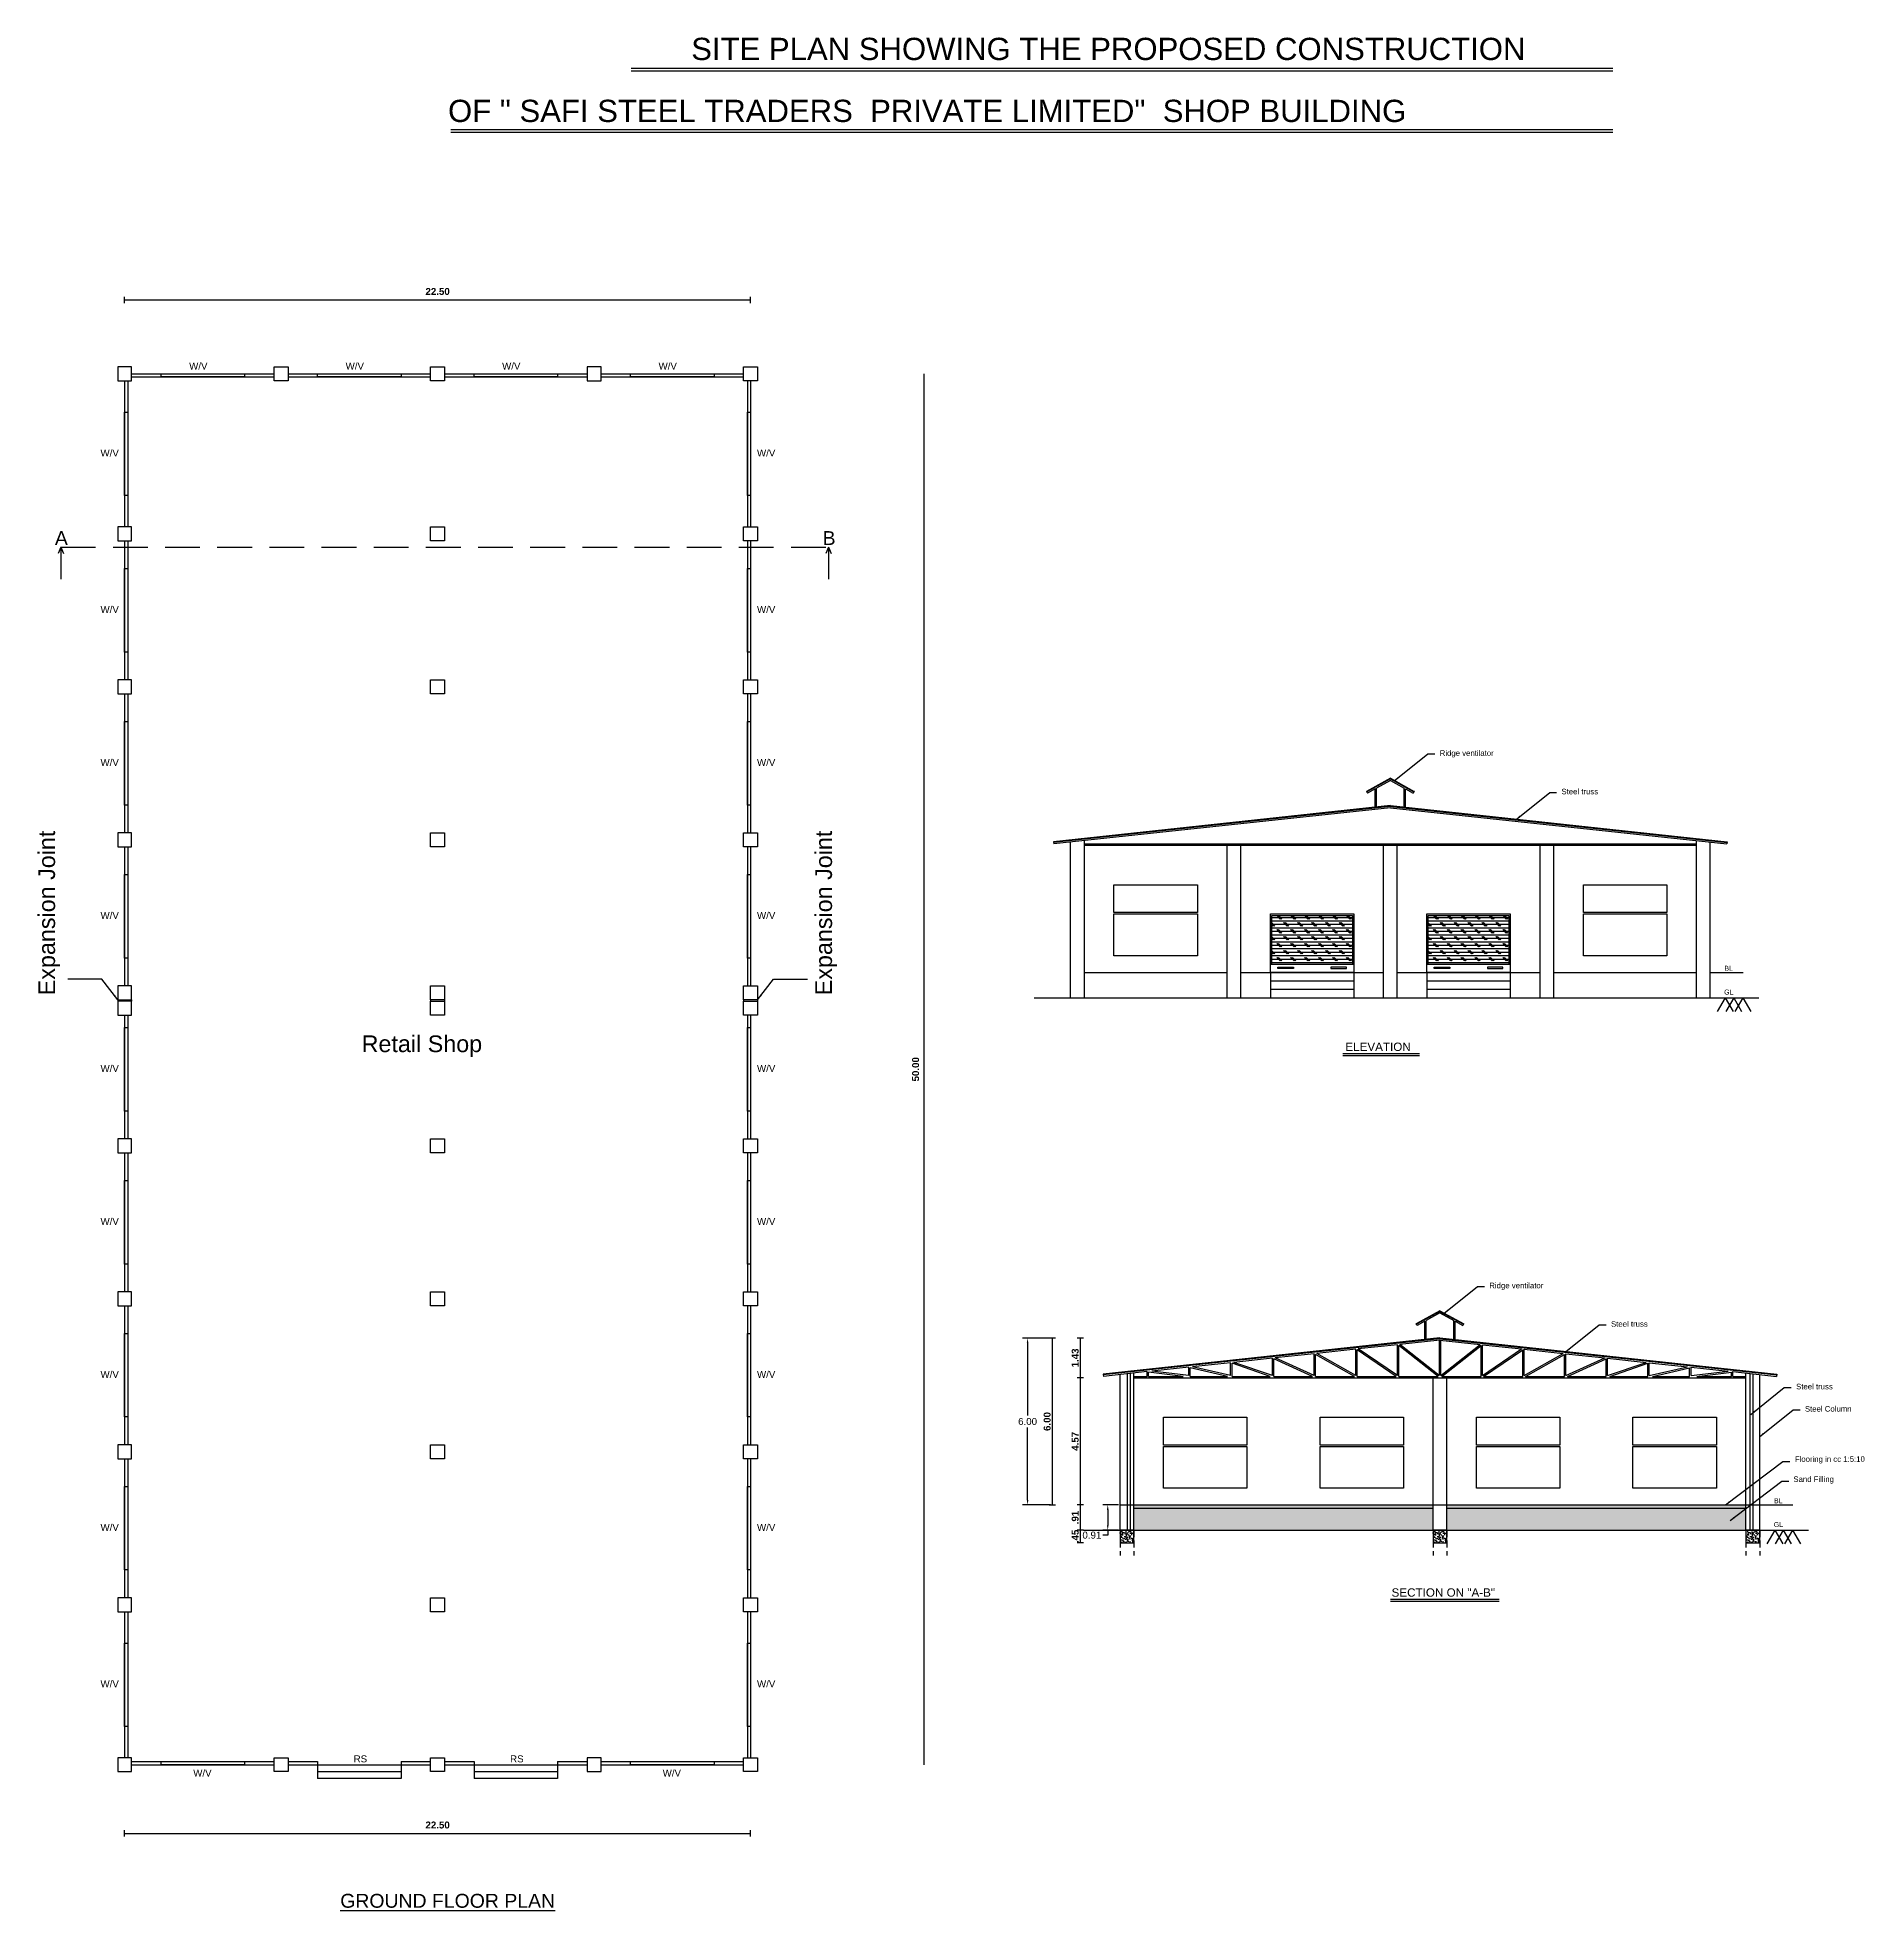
# Model space of a CAD drawing. Header units: metres. Extents: x 108 to 552, y -62 to 254.
# Drawn here: x 148.8 to 214.5, y 17.1 to 84.5 of the extents above; entities that cross this region are included whole.
import ezdxf

# ---------------------------------------------------------------- set-up
doc = ezdxf.new("R2010")
doc.units = ezdxf.units.M
doc.linetypes.add('DASHED2', pattern=[0.375, 0.25, -0.125])
doc.linetypes.add('HIDDEN', pattern=[0.375, 0.25, -0.125])
doc.layers.add('BLK_1_HT_OF_BLDG', color=5, linetype='Continuous')
doc.layers.add('BLK_1_PLINTH_HEIGHT', color=7, linetype='Continuous')
doc.styles.add('Ar Bold', font='arialbd.ttf', dxfattribs={"height": 0.25})
doc.styles.get("Standard").update_dxf_attribs({"font": 'arial.ttf', "height": 0.25})
doc.dimstyles.get("Standard").update_dxf_attribs({"dimtxt": 0.18, "dimasz": 0.18, "dimexe": 0.18, "dimexo": 0.0625, "dimgap": 0.09, "dimtad": 0, "dimtih": 1, "dimtoh": 1, "dimdec": 4, "dimzin": 0, "dimdsep": 46, "dimtxsty": 'Standard', "dimcen": 0.09, "dimadec": 0, "dimazin": 0, "dimtfac": 1, "dimtdec": 4, "dimtofl": 0, "dimtmove": 0, "dimatfit": 3, "dimfxl": 0, "dimtolj": 1, "dimtzin": 0, "dimarcsym": 0})
doc.dimstyles.new('STANDARD$0', dxfattribs={"dimtxt": 7, "dimasz": 3, "dimexe": 3, "dimexo": 1, "dimgap": 1.5, "dimtad": 1, "dimdec": 1, "dimzin": 1, "dimdsep": 46, "dimlunit": 4, "dimtxsty": 'Standard', "dimblk": 'OBLIQUE', "dimcen": 0.09375, "dimdle": 1, "dimclrd": 8, "dimclre": 8, "dimclrt": 7, "dimadec": 1, "dimazin": 0, "dimtfac": 1, "dimtdec": 1, "dimtix": 1, "dimtmove": 2, "dimatfit": 3, "dimldrblk": 'ARCHTICK', "dimfxl": 0, "dimfrac": 2, "dimtolj": 1, "dimtzin": 0, "dimarcsym": 0})
doc.dimstyles.new('~dimensions', dxfattribs={"dimtxt": 0.25, "dimasz": 0.17, "dimexe": 0.05, "dimexo": 0.0625, "dimgap": 0.06, "dimtad": 1, "dimzin": 4, "dimdsep": 46, "dimtxsty": 'Ar Bold', "dimcen": 0.09, "dimse1": 1, "dimse2": 1, "dimsd1": 1, "dimsd2": 1, "dimclrt": 60, "dimadec": 0, "dimazin": 0, "dimtfac": 1, "dimtix": 1, "dimtofl": 0, "dimtmove": 2, "dimatfit": 3, "dimfxl": 0, "dimtolj": 1, "dimtzin": 0, "dimarcsym": 0})

# ---------------------------------------------------------------- blocks, each defined once
blk = doc.blocks.new('*D66')
at = {"layer": 'Defpoints', "color": 0}
for p in [(151.925, 19.887), (174.425, 20.002), (174.425, 19.887)]:
    blk.add_point(p, dxfattribs=at)
at = {"color": 60, "insert": (163.175, 20.189), "char_height": 0.25, "attachment_point": 5, "style": 'Ar Bold'}
blk.add_mtext('\\A1;22.50', dxfattribs=at)
blk = doc.blocks.new('_ArchTick')
at = {"color": 0, "const_width": 0.15}
blk.add_lwpolyline([(-0.5, -0.5), (0.5, 0.5)], dxfattribs=at)
blk = doc.blocks.new('*D67')
at = {"layer": 'Defpoints', "color": 0}
for p in [(151.925, 75.018), (174.425, 75.133), (174.425, 75.018)]:
    blk.add_point(p, dxfattribs=at)
at = {"color": 60, "insert": (163.175, 75.321), "char_height": 0.25, "attachment_point": 5, "style": 'Ar Bold'}
blk.add_mtext('\\A1;22.50', dxfattribs=at)
blk = doc.blocks.new('*D69')
at = {"layer": 'Defpoints', "color": 0}
for p in [(180.548, 72.359), (180.663, 72.359), (180.663, 22.359)]:
    blk.add_point(p, dxfattribs=at)
at = {"color": 60, "insert": (180.36, 47.359), "char_height": 0.25, "attachment_point": 5, "rotation": 90, "style": 'Ar Bold'}
blk.add_mtext('\\A1;50.00', dxfattribs=at)
blk = doc.blocks.new('*D70')
at = {"layer": 'Defpoints', "color": 0}
for p in [(186.284, 30.79), (186.284, 30.79), (186.284, 30.34)]:
    blk.add_point(p, dxfattribs=at)
at = {"color": 60, "insert": (186.096, 30.565), "char_height": 0.25, "attachment_point": 5, "rotation": 90, "style": 'Ar Bold'}
blk.add_mtext('\\A1;.45', dxfattribs=at)
blk = doc.blocks.new('*D71')
at = {"layer": 'Defpoints', "color": 0}
for p in [(186.284, 31.7), (186.284, 31.7), (186.284, 30.79)]:
    blk.add_point(p, dxfattribs=at)
at = {"color": 60, "insert": (186.096, 31.245), "char_height": 0.25, "attachment_point": 5, "rotation": 89.9937, "style": 'Ar Bold'}
blk.add_mtext('\\A1;.91', dxfattribs=at)
blk = doc.blocks.new('*D72')
at = {"layer": 'Defpoints', "color": 0}
for p in [(186.284, 36.27), (186.284, 36.27), (186.284, 31.7)]:
    blk.add_point(p, dxfattribs=at)
at = {"color": 60, "insert": (186.096, 33.985), "char_height": 0.25, "attachment_point": 5, "rotation": 90, "style": 'Ar Bold'}
blk.add_mtext('\\A1;4.57', dxfattribs=at)
blk = doc.blocks.new('*D73')
at = {"layer": 'Defpoints', "color": 0}
for p in [(186.284, 37.695), (186.284, 37.695), (186.284, 36.27)]:
    blk.add_point(p, dxfattribs=at)
at = {"color": 60, "insert": (186.096, 36.982), "char_height": 0.25, "attachment_point": 5, "rotation": 90, "style": 'Ar Bold'}
blk.add_mtext('\\A1;1.43', dxfattribs=at)
blk = doc.blocks.new('*D74')
at = {"layer": 'Defpoints', "color": 0}
for p in [(185.274, 37.695), (185.274, 37.695), (185.274, 31.7)]:
    blk.add_point(p, dxfattribs=at)
at = {"color": 60, "insert": (185.087, 34.697), "char_height": 0.25, "attachment_point": 5, "rotation": 90, "style": 'Ar Bold'}
blk.add_mtext('\\A1;6.00', dxfattribs=at)
blk = doc.blocks.new('*D59')
at = {"layer": 'BLK_1_HT_OF_BLDG', "color": 0, "lineweight": -2}
for p, q in [((185.212, 37.695), (184.204, 37.695)), ((184.384, 37.515), (184.384, 34.915)), ((184.384, 31.88), (184.384, 34.48)), ((185.212, 31.7), (184.204, 31.7))]:
    blk.add_line(p, q, dxfattribs=at)
at = {"layer": 'BLK_1_HT_OF_BLDG', "color": 0}
for points in [[(184.354, 37.515), (184.414, 37.515), (184.384, 37.695)], [(184.354, 31.88), (184.414, 31.88), (184.384, 31.7)]]:
    blk.add_solid(points, dxfattribs=at)
at = {"layer": 'Defpoints', "color": 0}
for p in [(185.274, 37.695), (184.384, 31.7), (185.274, 31.7)]:
    blk.add_point(p, dxfattribs=at)
at = {"layer": 'BLK_1_HT_OF_BLDG', "color": 0, "insert": (184.384, 34.697), "char_height": 0.25, "attachment_point": 5}
blk.add_mtext('\\A1;6.00', dxfattribs=at)
blk = doc.blocks.new('*D98')
at = {"layer": 'BLK_1_PLINTH_HEIGHT', "color": 0, "lineweight": -2}
for p, q in [((187.647, 31.7), (187.086, 31.7)), ((187.266, 31.52), (187.266, 30.97)), ((187.647, 30.79), (187.086, 30.79)), ((187.266, 30.61), (187.086, 30.61)), ((187.266, 30.79), (187.266, 30.61))]:
    blk.add_line(p, q, dxfattribs=at)
at = {"layer": 'BLK_1_PLINTH_HEIGHT', "color": 0}
for points in [[(187.236, 31.52), (187.296, 31.52), (187.266, 31.7)], [(187.236, 30.97), (187.296, 30.97), (187.266, 30.79)]]:
    blk.add_solid(points, dxfattribs=at)
at = {"layer": 'Defpoints', "color": 0}
for p in [(187.709, 31.7), (187.266, 30.79), (187.709, 30.79)]:
    blk.add_point(p, dxfattribs=at)
at = {"layer": 'BLK_1_PLINTH_HEIGHT', "color": 0, "insert": (186.695, 30.61), "char_height": 0.25, "attachment_point": 5}
blk.add_mtext('\\A1;0.91', dxfattribs=at)

msp = doc.modelspace()

# ---------------------------------------------------------------- hatches: boundary and pattern name
h = msp.add_hatch()
h.set_pattern_fill('CORK', color=115)
h.set_pattern_definition([(0, (-39412.34806, 13424.57097), (0, 0.125), []), (135, (-39412.28556, 13424.50847), (-0.2499999996, -0.2499999996), [0.176776696, -0.176776696]), (135, (-39412.2543, 13424.50847), (-0.2499999996, -0.2499999996), [0.176776696, -0.176776696]), (135, (-39412.22306, 13424.50847), (-0.2499999996, -0.2499999996), [0.176776696, -0.176776696])])
h.paths.add_polyline_path([(196.06322, 52.89199), (193.16322, 52.89199), (193.16322, 51.14199), (196.06322, 51.14199)])
h = msp.add_hatch()
h.set_pattern_fill('CORK', color=115)
h.set_pattern_definition([(0, (-39406.72306, 13424.57097), (0, 0.125), []), (135, (-39406.66056, 13424.50847), (-0.2499999996, -0.2499999996), [0.176776696, -0.176776696]), (135, (-39406.6293, 13424.50847), (-0.2499999996, -0.2499999996), [0.176776696, -0.176776696]), (135, (-39406.59806, 13424.50847), (-0.2499999996, -0.2499999996), [0.176776696, -0.176776696])])
h.paths.add_polyline_path([(201.68822, 52.89199), (198.78822, 52.89199), (198.78822, 51.14199), (201.68822, 51.14199)])
at = {"ltscale": 1.5}
h = msp.add_hatch(dxfattribs=at)
h.set_pattern_fill('AR-CONC', color=256, scale=0.03)
h.set_pattern_definition([(50, (8722.16085, 16197.44342), (0.2151780548, -0.0188256405), [0.0225, -0.2475]), (355, (8722.16085, 16197.44342), (-0.0416254, 0.22565764), [0.018, -0.198]), (100.4514445, (8722.17878, 16197.44185), (0.173552654, 0.2068319973), [0.0191220576, -0.2103426336]), (46.1842, (8722.16085, 16197.50342), (0.3201723992, -0.0496557842), [0.03375, -0.37125]), (96.6356355, (8722.18753, 16197.49928), (0.2803985837, 0.29223558), [0.0286831026, -0.315514128]), (351.184164, (8722.16085, 16197.50342), (0.2803985835, 0.29223558), [0.027, -0.2970000003]), (21, (8722.19085, 16197.48842), (0.1790721156, -0.1207856672), [0.0225, -0.2475]), (326, (8722.19085, 16197.48842), (0.0729945996, 0.2175450135), [0.018, -0.198]), (71.4514447, (8722.20578, 16197.47836), (0.252066713, 0.0967593458), [0.019122057, -0.2103426336]), (37.5, (8722.16085, 16197.44342), (0.0036479566, 0.09986815615), [0, -0.1956, 0, -0.201, 0, -0.19875]), (7.5, (8722.16085, 16197.44342), (0.07892086123, 0.11832351356), [0, -0.1146, 0, -0.1911, 0, -0.07575]), (327.5, (8722.09395, 16197.44342), (0.16014673085, -0.00676646152), [0, -0.075, 0, -0.234, 0, -0.3105]), (317.5, (8722.06395, 16197.44342), (0.1749558508, 0.0300314947), [0, -0.0975, 0, -0.1554, 0, -0.2205])])
h.paths.add_polyline_path([(210.2094, 31.6997), (199.4594, 31.6997), (199.4594, 31.5797), (210.2094, 31.5797)])
h.paths.add_polyline_path([(198.9594, 31.6997), (188.2094, 31.6997), (188.2094, 31.5797), (198.9594, 31.5797)])
h = msp.add_hatch(dxfattribs=at)
h.set_pattern_fill('AR-SAND', color=256, scale=0.1)
h.set_pattern_definition([(37.5, (8722.16085, 16197.44342), (-0.0062993358, 0.1926823769), [0, -0.152, 0, -0.17, 0, -0.1625]), (7.5, (8722.16085, 16197.44342), (0.1769776705, 0.2822146065), [0, -0.082, 0, -0.137, 0, -0.0525]), (327.5, (8722.03785, 16197.44342), (0.3114141862, 0.0005659054), [0, -0.05, 0, -0.18, 0, -0.235]), (317.5, (8722.03785, 16197.44342), (0.3006126605, 0.0877675565), [0, -0.025, 0, -0.118, 0, -0.135])])
h.paths.add_polyline_path([(198.9594, 31.5797), (188.2094, 31.5797), (188.2094, 30.7897), (198.9594, 30.7897)])
h.paths.add_polyline_path([(210.2094, 31.5797), (199.4594, 31.5797), (199.4594, 30.7897), (210.2094, 30.7897)])
h = msp.add_hatch(dxfattribs=at)
h.set_pattern_fill('AR-CONC', color=256, scale=0.03)
h.set_pattern_definition([(50, (-39413.20084, 13879.24735), (0.2151780548, -0.0188256405), [0.0225, -0.2475]), (355, (-39413.20084, 13879.24735), (-0.0416254001, 0.2256576401), [0.018, -0.198]), (100.45144446, (-39413.1829, 13879.24578), (0.173552654, 0.2068319973), [0.0191220576, -0.2103426336]), (46.1842, (-39413.20084, 13879.30735), (0.3201723992, -0.0496557842), [0.03375, -0.37125]), (96.6356355, (-39413.17415, 13879.3032), (0.2803985837, 0.2922355802), [0.0286831026, -0.315514128]), (351.184164, (-39413.20084, 13879.30735), (0.2803985835, 0.29223558), [0.027, -0.2970000003]), (21, (-39413.17084, 13879.29235), (0.1790721156, -0.1207856672), [0.0225, -0.2475]), (326, (-39413.17084, 13879.29235), (0.0729945996, 0.2175450135), [0.018, -0.198]), (71.45144474, (-39413.15591, 13879.28229), (0.252066713, 0.0967593458), [0.019122057, -0.2103426336]), (37.5, (-39413.200835, 13879.24735), (0.0036479566, 0.09986815615), [0, -0.1956, 0, -0.201, 0, -0.19875]), (7.5, (-39413.20084, 13879.24735), (0.07892086123, 0.11832351356), [0, -0.1146, 0, -0.1911, 0, -0.07575]), (327.5, (-39413.267735, 13879.24735), (0.16014673085, -0.00676646152), [0, -0.075, 0, -0.234, 0, -0.3105]), (317.5, (-39413.29774, 13879.24735), (0.1749558508, 0.0300314947), [0, -0.0975, 0, -0.1554, 0, -0.2205])])
h.paths.add_polyline_path([(188.2094, 30.7897), (187.7094, 30.7897), (187.7094, 30.3397), (188.2094, 30.3397)])
h = msp.add_hatch(dxfattribs=at)
h.set_pattern_fill('AR-CONC', color=256, scale=0.03)
h.set_pattern_definition([(50, (-39401.95084, 13879.24735), (0.2151780548, -0.0188256405), [0.0225, -0.2475]), (355, (-39401.95084, 13879.24735), (-0.0416254001, 0.2256576401), [0.018, -0.198]), (100.45144446, (-39401.9329, 13879.24578), (0.173552654, 0.2068319973), [0.0191220576, -0.2103426336]), (46.1842, (-39401.95084, 13879.30735), (0.3201723992, -0.0496557842), [0.03375, -0.37125]), (96.6356355, (-39401.92415, 13879.3032), (0.2803985837, 0.2922355802), [0.0286831026, -0.315514128]), (351.184164, (-39401.95084, 13879.30735), (0.2803985835, 0.29223558), [0.027, -0.2970000003]), (21, (-39401.92084, 13879.29235), (0.1790721156, -0.1207856672), [0.0225, -0.2475]), (326, (-39401.92084, 13879.29235), (0.0729945996, 0.2175450135), [0.018, -0.198]), (71.45144474, (-39401.90591, 13879.28229), (0.252066713, 0.0967593458), [0.019122057, -0.2103426336]), (37.5, (-39401.950835, 13879.24735), (0.0036479566, 0.09986815615), [0, -0.1956, 0, -0.201, 0, -0.19875]), (7.5, (-39401.95084, 13879.24735), (0.07892086123, 0.11832351356), [0, -0.1146, 0, -0.1911, 0, -0.07575]), (327.5, (-39402.017735, 13879.24735), (0.16014673085, -0.00676646152), [0, -0.075, 0, -0.234, 0, -0.3105]), (317.5, (-39402.04774, 13879.24735), (0.1749558508, 0.0300314947), [0, -0.0975, 0, -0.1554, 0, -0.2205])])
h.paths.add_polyline_path([(199.4594, 30.7897), (198.9594, 30.7897), (198.9594, 30.3397), (199.4594, 30.3397)])
h = msp.add_hatch(dxfattribs=at)
h.set_pattern_fill('AR-CONC', color=256, scale=0.03)
h.set_pattern_definition([(50, (-39390.70084, 13879.24735), (0.2151780548, -0.0188256405), [0.0225, -0.2475]), (355, (-39390.70084, 13879.24735), (-0.0416254001, 0.2256576401), [0.018, -0.198]), (100.45144446, (-39390.6829, 13879.24578), (0.173552654, 0.2068319973), [0.0191220576, -0.2103426336]), (46.1842, (-39390.70084, 13879.30735), (0.3201723992, -0.0496557842), [0.03375, -0.37125]), (96.6356355, (-39390.67415, 13879.3032), (0.2803985837, 0.2922355802), [0.0286831026, -0.315514128]), (351.184164, (-39390.70084, 13879.30735), (0.2803985835, 0.29223558), [0.027, -0.2970000003]), (21, (-39390.67084, 13879.29235), (0.1790721156, -0.1207856672), [0.0225, -0.2475]), (326, (-39390.67084, 13879.29235), (0.0729945996, 0.2175450135), [0.018, -0.198]), (71.45144474, (-39390.65591, 13879.28229), (0.252066713, 0.0967593458), [0.019122057, -0.2103426336]), (37.5, (-39390.700835, 13879.24735), (0.0036479566, 0.09986815615), [0, -0.1956, 0, -0.201, 0, -0.19875]), (7.5, (-39390.70084, 13879.24735), (0.07892086123, 0.11832351356), [0, -0.1146, 0, -0.1911, 0, -0.07575]), (327.5, (-39390.767735, 13879.24735), (0.16014673085, -0.00676646152), [0, -0.075, 0, -0.234, 0, -0.3105]), (317.5, (-39390.79774, 13879.24735), (0.1749558508, 0.0300314947), [0, -0.0975, 0, -0.1554, 0, -0.2205])])
h.paths.add_polyline_path([(210.7094, 30.7897), (210.2094, 30.7897), (210.2094, 30.3397), (210.7094, 30.3397)])

# ---------------------------------------------------------------- linework, layer by layer
at = {"color": 6}
for p, q in [((170.13787, 83.35302), (205.42415, 83.35302)), ((170.13787, 83.25302), (205.42415, 83.25302)), ((163.6467, 81.14354), (205.42415, 81.14354)), ((163.6467, 81.04354), (205.42415, 81.04354))]:
    msp.add_line(p, q, dxfattribs=at)
for p, q in [((151.92484, 74.9029), (151.92484, 75.1329)), ((151.92484, 75.0179), (174.42484, 75.0179)), ((174.42484, 74.9029), (174.42484, 75.1329)), ((151.92484, 72.10871), (151.92484, 66.85871)), ((152.03484, 72.10871), (152.03484, 66.85871)), ((152.17484, 72.35871), (157.29984, 72.35871)), ((152.17484, 72.24871), (157.29984, 72.24871)), ((157.79984, 72.35871), (162.92484, 72.35871)), ((157.79984, 72.24871), (162.92484, 72.24871)), ((163.42484, 72.35871), (168.54984, 72.35871)), ((163.42484, 72.24871), (168.54984, 72.24871)), ((169.04984, 72.35871), (174.17484, 72.35871)), ((169.04984, 72.24871), (174.17484, 72.24871)), ((174.31484, 72.10871), (174.31484, 66.85871)), ((174.42484, 72.10871), (174.42484, 66.85871)), ((180.66274, 22.35871), (180.66274, 72.35871)), ((151.92484, 66.35871), (151.92484, 61.35871)), ((152.03484, 66.35871), (152.03484, 61.35871)), ((174.31484, 66.35871), (174.31484, 61.35871)), ((174.42484, 66.35871), (174.42484, 61.35871)), ((151.92484, 60.85871), (151.92484, 55.85871)), ((152.03484, 60.85871), (152.03484, 55.85871)), ((174.31484, 60.85871), (174.31484, 55.85871)), ((174.42484, 60.85871), (174.42484, 55.85871)), ((197.42572, 57.79825), (196.57797, 57.33394)), ((196.57797, 57.33394), (196.60199, 57.29009)), ((196.87797, 57.44124), (196.60199, 57.29009)), ((196.87797, 56.78821), (196.87797, 57.44124)), ((197.42572, 57.74124), (196.92797, 57.46862)), ((196.92797, 56.79312), (196.92797, 57.46862)), ((197.42572, 57.79825), (198.27347, 57.33394)), ((197.42572, 57.74124), (197.92347, 57.46862)), ((197.92347, 56.79312), (197.92347, 57.46862)), ((197.97347, 56.78821), (197.97347, 57.44124)), ((197.97347, 57.44124), (198.24945, 57.29009)), ((198.27347, 57.33394), (198.24945, 57.29009)), ((197.42572, 56.84206), (185.31718, 55.54153)), ((197.42572, 56.81189), (185.32038, 55.5117)), ((197.42572, 56.7616), (185.32572, 55.46199)), ((197.42572, 56.84206), (209.53426, 55.54153)), ((197.42572, 56.81189), (209.53106, 55.5117)), ((197.42572, 56.7616), (209.52572, 55.46199)), ((151.92484, 55.35871), (151.92484, 50.35871)), ((152.03484, 55.35871), (152.03484, 50.35871)), ((174.31484, 55.35871), (174.31484, 50.35871)), ((174.42484, 55.35871), (174.42484, 50.35871)), ((185.31718, 55.54153), (185.32572, 55.46199)), ((186.42572, 55.46199), (208.42572, 55.46199)), ((186.42572, 55.41199), (208.42572, 55.41199)), ((209.53426, 55.54153), (209.52572, 55.46199)), ((186.42572, 50.84199), (191.55072, 50.84199)), ((192.05072, 50.84199), (197.17572, 50.84199)), ((193.11322, 50.84199), (193.11322, 49.93199)), ((193.11322, 50.54199), (196.11322, 50.54199)), ((196.11322, 50.84199), (196.11322, 49.93199)), ((197.67572, 50.84199), (202.80072, 50.84199)), ((198.73822, 50.84199), (198.73822, 49.93199)), ((198.73822, 50.54199), (201.73822, 50.54199)), ((201.73822, 50.84199), (201.73822, 49.93199)), ((203.30072, 50.84199), (208.42572, 50.84199)), ((208.92572, 50.84199), (210.11262, 50.84199)), ((151.67484, 49.85871), (151.67484, 49.80871)), ((152.17484, 49.85871), (152.17484, 49.80871)), ((162.92484, 49.85871), (162.92484, 49.80871)), ((163.42484, 49.85871), (163.42484, 49.80871)), ((174.17484, 49.85871), (174.17484, 49.80871)), ((174.67484, 49.85871), (174.67484, 49.80871)), ((193.11322, 50.24199), (196.11322, 50.24199)), ((198.73822, 50.24199), (201.73822, 50.24199)), ((151.92484, 49.30871), (151.92484, 44.85871)), ((152.03484, 49.30871), (152.03484, 44.85871)), ((174.31484, 49.30871), (174.31484, 44.85871)), ((174.42484, 49.30871), (174.42484, 44.85871)), ((195.72254, 47.92434), (198.46874, 47.92434)), ((151.92484, 44.35871), (151.92484, 39.35871)), ((152.03484, 44.35871), (152.03484, 39.35871)), ((174.31484, 44.35871), (174.31484, 39.35871)), ((174.42484, 44.35871), (174.42484, 39.35871)), ((151.92484, 38.85871), (151.92484, 33.85871)), ((152.03484, 38.85871), (152.03484, 33.85871)), ((174.31484, 38.85871), (174.31484, 33.85871)), ((174.42484, 38.85871), (174.42484, 33.85871)), ((199.2094, 38.65597), (198.36165, 38.19166)), ((199.2094, 38.59896), (198.71165, 38.32634)), ((199.2094, 38.65597), (200.05715, 38.19166)), ((199.2094, 38.59896), (199.70715, 38.32634)), ((198.36165, 38.19166), (198.38567, 38.1478)), ((198.66165, 38.29896), (198.38567, 38.1478)), ((198.66165, 37.64593), (198.66165, 38.29896)), ((198.71165, 37.65084), (198.71165, 38.32634)), ((199.70715, 37.65084), (199.70715, 38.32634)), ((199.75715, 37.64593), (199.75715, 38.29896)), ((199.75715, 38.29896), (200.03313, 38.1478)), ((200.05715, 38.19166), (200.03313, 38.1478)), ((199.2094, 37.69978), (187.10086, 36.39925)), ((199.2094, 37.66961), (187.10406, 36.36942)), ((194.6844, 37.13331), (193.28333, 36.98282)), ((194.6844, 36.34716), (194.6844, 37.13331)), ((194.7344, 36.3197), (194.7344, 37.10996)), ((196.13357, 36.3197), (194.7344, 37.10996)), ((196.1844, 37.29442), (194.77711, 37.14326)), ((196.1844, 36.34842), (194.77711, 37.14326)), ((196.1844, 36.34842), (196.1844, 37.29442)), ((196.2344, 36.3197), (196.2344, 37.26961)), ((197.63976, 36.3197), (196.2344, 37.26961)), ((197.6844, 37.45552), (196.27292, 37.30392)), ((197.6844, 36.34988), (196.27292, 37.30392)), ((197.6844, 36.34988), (197.6844, 37.45552)), ((197.7344, 36.3197), (197.7344, 37.42908)), ((199.14398, 36.3197), (197.7344, 37.42908)), ((199.2094, 37.61932), (197.76997, 37.46472)), ((199.1844, 36.35152), (197.76997, 37.46472)), ((199.1844, 37.61663), (199.1844, 36.35152)), ((199.2094, 37.69978), (211.31794, 36.39925)), ((199.2094, 37.66961), (211.31474, 36.36942)), ((199.2094, 37.61932), (200.64883, 37.46472)), ((199.2344, 36.35152), (199.2344, 37.61663)), ((199.2344, 36.35152), (200.64883, 37.46472)), ((199.27482, 36.3197), (200.6844, 37.42908)), ((200.6844, 36.3197), (200.6844, 37.42908)), ((200.7344, 37.45552), (202.14588, 37.30392)), ((200.7344, 36.34988), (200.7344, 37.45552)), ((200.7344, 36.34988), (202.14588, 37.30392)), ((200.77904, 36.3197), (202.1844, 37.26961)), ((202.1844, 36.3197), (202.1844, 37.26961)), ((202.2344, 37.29442), (203.64169, 37.14326)), ((202.2344, 36.34842), (202.2344, 37.29442)), ((202.2344, 36.34842), (203.64169, 37.14326)), ((202.28524, 36.3197), (203.6844, 37.10996)), ((203.6844, 36.3197), (203.6844, 37.10996)), ((203.7344, 37.13331), (205.13547, 36.98282)), ((203.7344, 36.34716), (203.7344, 37.13331)), ((187.10086, 36.39925), (187.1094, 36.3197)), ((188.6844, 36.48887), (187.1094, 36.3197)), ((187.9594, 36.411), (187.9594, 30.7897)), ((188.0694, 36.42281), (188.0694, 30.7897)), ((188.6844, 36.3197), (188.6844, 36.48887)), ((188.7344, 36.3197), (188.7344, 36.46906)), ((189.97521, 36.3197), (188.7344, 36.46906)), ((190.1844, 36.64998), (188.84495, 36.50611)), ((190.1844, 36.34489), (188.84495, 36.50611)), ((190.1844, 36.34489), (190.1844, 36.64998)), ((190.2344, 36.3197), (190.2344, 36.62969)), ((191.57354, 36.3197), (190.2344, 36.62969)), ((191.6844, 36.81109), (190.31012, 36.66348)), ((191.6844, 36.34537), (190.31012, 36.66348)), ((191.6844, 36.34537), (191.6844, 36.81109)), ((191.7344, 36.3197), (191.7344, 36.79003)), ((193.10726, 36.3197), (191.7344, 36.79003)), ((193.1844, 36.9722), (191.79313, 36.82277)), ((193.1844, 36.34613), (191.79313, 36.82277)), ((193.1844, 36.34613), (193.1844, 36.9722)), ((193.2344, 36.3197), (193.2344, 36.95011)), ((194.62389, 36.3197), (193.2344, 36.95011)), ((194.6844, 36.34716), (193.28333, 36.98282)), ((203.7344, 36.34716), (205.13547, 36.98282)), ((203.79491, 36.3197), (205.1844, 36.95011)), ((205.1844, 36.3197), (205.1844, 36.95011)), ((205.2344, 36.9722), (206.62567, 36.82277)), ((205.2344, 36.34613), (205.2344, 36.9722)), ((205.2344, 36.34613), (206.62567, 36.82277)), ((205.31154, 36.3197), (206.6844, 36.79003)), ((206.6844, 36.3197), (206.6844, 36.79003)), ((206.7344, 36.81109), (208.10868, 36.66348)), ((206.7344, 36.34537), (206.7344, 36.81109)), ((206.7344, 36.34537), (208.10868, 36.66348)), ((206.84526, 36.3197), (208.1844, 36.62969)), ((208.1844, 36.3197), (208.1844, 36.62969)), ((208.2344, 36.64998), (209.57385, 36.50611)), ((208.2344, 36.34489), (208.2344, 36.64998)), ((208.2344, 36.34489), (209.57385, 36.50611)), ((208.44359, 36.3197), (209.6844, 36.46906)), ((209.6844, 36.3197), (209.6844, 36.46906)), ((209.7344, 36.48887), (211.3094, 36.3197)), ((209.7344, 36.3197), (209.7344, 36.48887)), ((210.3494, 36.42281), (210.3494, 30.7897)), ((210.4594, 36.411), (210.4594, 30.7897)), ((211.31794, 36.39925), (211.3094, 36.3197)), ((188.2094, 36.3197), (188.6844, 36.3197)), ((188.2094, 36.2697), (210.2094, 36.2697)), ((188.7344, 36.3197), (189.97521, 36.3197)), ((190.2344, 36.3197), (191.57354, 36.3197)), ((191.7344, 36.3197), (193.10726, 36.3197)), ((193.2344, 36.3197), (194.62389, 36.3197)), ((194.7344, 36.3197), (196.13357, 36.3197)), ((196.2344, 36.3197), (197.63976, 36.3197)), ((197.7344, 36.3197), (199.14398, 36.3197)), ((199.27482, 36.3197), (200.6844, 36.3197)), ((200.77904, 36.3197), (202.1844, 36.3197)), ((202.28524, 36.3197), (203.6844, 36.3197)), ((203.79491, 36.3197), (205.1844, 36.3197)), ((205.31154, 36.3197), (206.6844, 36.3197)), ((206.84526, 36.3197), (208.1844, 36.3197)), ((208.44359, 36.3197), (209.6844, 36.3197)), ((209.7344, 36.3197), (210.2094, 36.3197)), ((151.92484, 33.35871), (151.92484, 28.35871)), ((152.03484, 33.35871), (152.03484, 28.35871)), ((174.31484, 33.35871), (174.31484, 28.35871)), ((174.42484, 33.35871), (174.42484, 28.35871)), ((187.7094, 31.6997), (210.7094, 31.6997)), ((210.7094, 31.6997), (211.89631, 31.6997)), ((188.2094, 31.5797), (198.9594, 31.5797)), ((199.4594, 31.5797), (210.2094, 31.5797)), ((197.43054, 28.30476), (201.33304, 28.30476)), ((151.92484, 27.85871), (151.92484, 22.60871)), ((152.03484, 27.85871), (152.03484, 22.60871)), ((174.31484, 27.85871), (174.31484, 22.60871)), ((174.42484, 27.85871), (174.42484, 22.60871)), ((152.17484, 22.46871), (157.29984, 22.46871)), ((152.17484, 22.35871), (157.29984, 22.35871)), ((157.79984, 22.46871), (158.86234, 22.46871)), ((157.79984, 22.35871), (162.92484, 22.35871)), ((158.86234, 22.46871), (158.86234, 22.35871)), ((158.86234, 22.35871), (158.86234, 21.85871)), ((161.86234, 22.46871), (162.92484, 22.46871)), ((161.86234, 22.46871), (161.86234, 22.35871)), ((161.86234, 22.35871), (161.86234, 21.85871)), ((163.42484, 22.46871), (164.48734, 22.46871)), ((163.42484, 22.35871), (168.54984, 22.35871)), ((164.48734, 22.46871), (164.48734, 22.35871)), ((164.48734, 22.35871), (164.48734, 21.85871)), ((167.48734, 22.46871), (168.54984, 22.46871)), ((167.48734, 22.46871), (167.48734, 22.35871)), ((167.48734, 22.35871), (167.48734, 21.85871)), ((169.04984, 22.46871), (174.17484, 22.46871)), ((169.04984, 22.35871), (174.17484, 22.35871)), ((158.86234, 22.10871), (161.86234, 22.10871)), ((161.86234, 21.85871), (158.86234, 21.85871)), ((164.48734, 22.10871), (167.48734, 22.10871)), ((167.48734, 21.85871), (164.48734, 21.85871)), ((151.92484, 19.77156), (151.92484, 20.00156)), ((151.92484, 19.88656), (174.42484, 19.88656)), ((174.42484, 19.77156), (174.42484, 20.00156))]:
    msp.add_line(p, q)
at = {"color": 4, "linetype": 'DASHED2'}
for p, q in [((149.63101, 66.12914), (149.52156, 65.85704)), ((149.63101, 66.12914), (149.74047, 65.85704)), ((177.23024, 66.12914), (177.12079, 65.85704)), ((177.23024, 66.12914), (177.3397, 65.85704))]:
    msp.add_line(p, q, dxfattribs=at)
at = {"linetype": 'HIDDEN', "ltscale": 5}
msp.add_line((149.63101, 66.12914), (177.23024, 66.12914), dxfattribs=at)
at = {"color": 4}
for p, q in [((149.63101, 66.12914), (149.63101, 64.98327)), ((177.23024, 66.12914), (177.23024, 64.98327)), ((197.42572, 57.82105), (196.56836, 57.35148)), ((197.42572, 57.82105), (198.28307, 57.35148)), ((199.2094, 38.67877), (198.35205, 38.2092)), ((199.2094, 38.67877), (200.06675, 38.2092)), ((185.38943, 37.695), (185.15943, 37.695)), ((185.27443, 31.6997), (185.27443, 37.695)), ((186.39895, 37.695), (186.16895, 37.695)), ((186.28395, 30.3397), (186.28395, 37.695)), ((186.39895, 36.2697), (186.16895, 36.2697)), ((185.15943, 31.6997), (185.38943, 31.6997)), ((186.39895, 31.6997), (186.16895, 31.6997)), ((186.39895, 30.7897), (186.16895, 30.7897)), ((186.39895, 30.3397), (186.16895, 30.3397))]:
    msp.add_line(p, q, dxfattribs=at)
at = {"color": 1}
for p, q in [((185.92572, 49.93199), (185.92572, 55.52643)), ((186.42572, 49.93199), (186.42572, 55.58013)), ((191.55072, 55.41199), (191.55072, 49.93199)), ((192.05072, 49.93199), (192.05072, 55.41199)), ((197.17572, 49.93199), (197.17572, 55.41199)), ((197.67572, 49.93199), (197.67572, 55.41199)), ((202.80072, 55.41199), (202.80072, 49.93199)), ((203.30072, 49.93199), (203.30072, 55.41199)), ((208.42572, 49.93199), (208.42572, 55.58013)), ((208.92572, 49.93199), (208.92572, 55.52643)), ((195.72254, 47.85178), (198.46874, 47.85178)), ((197.43054, 28.2322), (201.33304, 28.2322))]:
    msp.add_line(p, q, dxfattribs=at)
at = {"color": 30}
for p, q in [((193.11322, 51.14199), (196.11322, 51.14199)), ((198.73822, 51.14199), (201.73822, 51.14199))]:
    msp.add_line(p, q, dxfattribs=at)
at = {"color": 5}
for p, q in [((184.61526, 49.93199), (210.67006, 49.93199)), ((186.39895, 30.7897), (212.45374, 30.7897))]:
    msp.add_line(p, q, dxfattribs=at)
at = {"color": 8}
for p, q in [((187.7094, 30.7897), (187.7094, 36.38415)), ((188.2094, 30.7897), (188.2094, 36.43785)), ((210.2094, 30.7897), (210.2094, 36.43785)), ((210.7094, 30.7897), (210.7094, 36.38415)), ((198.9594, 30.7897), (198.9594, 36.2697)), ((199.4594, 30.7897), (199.4594, 36.2697))]:
    msp.add_line(p, q, dxfattribs=at)
at = {"color": 230}
for points in [[(151.67484, 72.10871), (152.17484, 72.10871), (152.17484, 72.60871), (151.67484, 72.60871)], [(157.79984, 72.10871), (157.29984, 72.10871), (157.29984, 72.60871), (157.79984, 72.60871)], [(163.42484, 72.10871), (162.92484, 72.10871), (162.92484, 72.60871), (163.42484, 72.60871)], [(168.54984, 72.10871), (169.04984, 72.10871), (169.04984, 72.60871), (168.54984, 72.60871)], [(174.67484, 72.10871), (174.17484, 72.10871), (174.17484, 72.60871), (174.67484, 72.60871)], [(151.67484, 66.35871), (152.17484, 66.35871), (152.17484, 66.85871), (151.67484, 66.85871)], [(163.42484, 66.35871), (162.92484, 66.35871), (162.92484, 66.85871), (163.42484, 66.85871)], [(174.67484, 66.35871), (174.17484, 66.35871), (174.17484, 66.85871), (174.67484, 66.85871)], [(151.67484, 60.85871), (152.17484, 60.85871), (152.17484, 61.35871), (151.67484, 61.35871)], [(163.42484, 60.85871), (162.92484, 60.85871), (162.92484, 61.35871), (163.42484, 61.35871)], [(174.67484, 60.85871), (174.17484, 60.85871), (174.17484, 61.35871), (174.67484, 61.35871)], [(151.67484, 55.35871), (152.17484, 55.35871), (152.17484, 55.85871), (151.67484, 55.85871)], [(163.42484, 55.35871), (162.92484, 55.35871), (162.92484, 55.85871), (163.42484, 55.85871)], [(174.67484, 55.35871), (174.17484, 55.35871), (174.17484, 55.85871), (174.67484, 55.85871)], [(151.67484, 49.85871), (152.17484, 49.85871), (152.17484, 50.35871), (151.67484, 50.35871)], [(163.42484, 49.85871), (162.92484, 49.85871), (162.92484, 50.35871), (163.42484, 50.35871)], [(174.67484, 49.85871), (174.17484, 49.85871), (174.17484, 50.35871), (174.67484, 50.35871)], [(151.67484, 49.30871), (152.17484, 49.30871), (152.17484, 49.80871), (151.67484, 49.80871)], [(163.42484, 49.30871), (162.92484, 49.30871), (162.92484, 49.80871), (163.42484, 49.80871)], [(174.67484, 49.30871), (174.17484, 49.30871), (174.17484, 49.80871), (174.67484, 49.80871)], [(151.67484, 44.35871), (152.17484, 44.35871), (152.17484, 44.85871), (151.67484, 44.85871)], [(163.42484, 44.35871), (162.92484, 44.35871), (162.92484, 44.85871), (163.42484, 44.85871)], [(174.67484, 44.35871), (174.17484, 44.35871), (174.17484, 44.85871), (174.67484, 44.85871)], [(151.67484, 38.85871), (152.17484, 38.85871), (152.17484, 39.35871), (151.67484, 39.35871)], [(163.42484, 38.85871), (162.92484, 38.85871), (162.92484, 39.35871), (163.42484, 39.35871)], [(174.67484, 38.85871), (174.17484, 38.85871), (174.17484, 39.35871), (174.67484, 39.35871)], [(151.67484, 33.35871), (152.17484, 33.35871), (152.17484, 33.85871), (151.67484, 33.85871)], [(163.42484, 33.35871), (162.92484, 33.35871), (162.92484, 33.85871), (163.42484, 33.85871)], [(174.67484, 33.35871), (174.17484, 33.35871), (174.17484, 33.85871), (174.67484, 33.85871)], [(151.67484, 27.85871), (152.17484, 27.85871), (152.17484, 28.35871), (151.67484, 28.35871)], [(163.42484, 27.85871), (162.92484, 27.85871), (162.92484, 28.35871), (163.42484, 28.35871)], [(174.67484, 27.85871), (174.17484, 27.85871), (174.17484, 28.35871), (174.67484, 28.35871)], [(151.67484, 22.10871), (152.17484, 22.10871), (152.17484, 22.60871), (151.67484, 22.60871)], [(157.79984, 22.10871), (157.29984, 22.10871), (157.29984, 22.60871), (157.79984, 22.60871)], [(163.42484, 22.10871), (162.92484, 22.10871), (162.92484, 22.60871), (163.42484, 22.60871)], [(168.54984, 22.10871), (169.04984, 22.10871), (169.04984, 22.60871), (168.54984, 22.60871)], [(174.67484, 22.10871), (174.17484, 22.10871), (174.17484, 22.60871), (174.67484, 22.60871)]]:
    msp.add_lwpolyline(points, close=True, dxfattribs=at)
at = {"color": 4}
for points in [[(153.23734, 72.24871), (153.23734, 72.35871), (156.23734, 72.35871), (156.23734, 72.24871)], [(158.86234, 72.24871), (158.86234, 72.35871), (161.86234, 72.35871), (161.86234, 72.24871)], [(164.48734, 72.24871), (164.48734, 72.35871), (167.48734, 72.35871), (167.48734, 72.24871)], [(170.11234, 72.24871), (170.11234, 72.35871), (173.11234, 72.35871), (173.11234, 72.24871)], [(151.92484, 70.98371), (152.03484, 70.98371), (152.03484, 67.98371), (151.92484, 67.98371)], [(174.31484, 70.98371), (174.42484, 70.98371), (174.42484, 67.98371), (174.31484, 67.98371)], [(151.92484, 65.35871), (152.03484, 65.35871), (152.03484, 62.35871), (151.92484, 62.35871)], [(174.31484, 65.35871), (174.42484, 65.35871), (174.42484, 62.35871), (174.31484, 62.35871)], [(151.92484, 59.85871), (152.03484, 59.85871), (152.03484, 56.85871), (151.92484, 56.85871)], [(174.31484, 59.85871), (174.42484, 59.85871), (174.42484, 56.85871), (174.31484, 56.85871)], [(151.92484, 54.35871), (152.03484, 54.35871), (152.03484, 51.35871), (151.92484, 51.35871)], [(174.31484, 54.35871), (174.42484, 54.35871), (174.42484, 51.35871), (174.31484, 51.35871)], [(187.48822, 53.99199), (190.48822, 53.99199), (190.48822, 52.99199), (187.48822, 52.99199)], [(204.36322, 53.99199), (207.36322, 53.99199), (207.36322, 52.99199), (204.36322, 52.99199)], [(187.48822, 52.94199), (190.48822, 52.94199), (190.48822, 51.44199), (187.48822, 51.44199)], [(204.36322, 52.94199), (207.36322, 52.94199), (207.36322, 51.44199), (204.36322, 51.44199)], [(151.92484, 48.85871), (152.03484, 48.85871), (152.03484, 45.85871), (151.92484, 45.85871)], [(174.31484, 48.85871), (174.42484, 48.85871), (174.42484, 45.85871), (174.31484, 45.85871)], [(151.92484, 43.35871), (152.03484, 43.35871), (152.03484, 40.35871), (151.92484, 40.35871)], [(174.31484, 43.35871), (174.42484, 43.35871), (174.42484, 40.35871), (174.31484, 40.35871)], [(151.92484, 37.85871), (152.03484, 37.85871), (152.03484, 34.85871), (151.92484, 34.85871)], [(174.31484, 37.85871), (174.42484, 37.85871), (174.42484, 34.85871), (174.31484, 34.85871)], [(189.2719, 34.8497), (192.2719, 34.8497), (192.2719, 33.8497), (189.2719, 33.8497)], [(194.8969, 34.8497), (197.8969, 34.8497), (197.8969, 33.8497), (194.8969, 33.8497)], [(200.5219, 34.8497), (203.5219, 34.8497), (203.5219, 33.8497), (200.5219, 33.8497)], [(206.1469, 34.8497), (209.1469, 34.8497), (209.1469, 33.8497), (206.1469, 33.8497)], [(189.2719, 33.7997), (192.2719, 33.7997), (192.2719, 32.2997), (189.2719, 32.2997)], [(194.8969, 33.7997), (197.8969, 33.7997), (197.8969, 32.2997), (194.8969, 32.2997)], [(200.5219, 33.7997), (203.5219, 33.7997), (203.5219, 32.2997), (200.5219, 32.2997)], [(206.1469, 33.7997), (209.1469, 33.7997), (209.1469, 32.2997), (206.1469, 32.2997)], [(151.92484, 32.35871), (152.03484, 32.35871), (152.03484, 29.35871), (151.92484, 29.35871)], [(174.31484, 32.35871), (174.42484, 32.35871), (174.42484, 29.35871), (174.31484, 29.35871)], [(151.92484, 26.73371), (152.03484, 26.73371), (152.03484, 23.73371), (151.92484, 23.73371)], [(174.31484, 26.73371), (174.42484, 26.73371), (174.42484, 23.73371), (174.31484, 23.73371)], [(153.23734, 22.35871), (153.23734, 22.46871), (156.23734, 22.46871), (156.23734, 22.35871)], [(170.11234, 22.35871), (170.11234, 22.46871), (173.11234, 22.46871), (173.11234, 22.35871)]]:
    msp.add_lwpolyline(points, close=True, dxfattribs=at)
at = {"color": 6}
for points in [[(193.11322, 52.94199), (196.11322, 52.94199), (196.11322, 50.84199), (193.11322, 50.84199)], [(198.73822, 52.94199), (201.73822, 52.94199), (201.73822, 50.84199), (198.73822, 50.84199)]]:
    msp.add_lwpolyline(points, close=True, dxfattribs=at)
at = {"color": 30}
for points in [[(193.16322, 51.14199), (193.16322, 52.89199), (196.06322, 52.89199), (196.06322, 51.14199)], [(198.78822, 51.14199), (198.78822, 52.89199), (201.68822, 52.89199), (201.68822, 51.14199)]]:
    msp.add_lwpolyline(points, dxfattribs=at)
for points in [[(193.38027, 51.02534), (193.93899, 51.02534), (193.93899, 50.97747), (193.38027, 50.97747)], [(195.84617, 51.02534), (195.28744, 51.02534), (195.28744, 50.97747), (195.84617, 50.97747)], [(199.00527, 51.02534), (199.56399, 51.02534), (199.56399, 50.97747), (199.00527, 50.97747)], [(201.47117, 51.02534), (200.91244, 51.02534), (200.91244, 50.97747), (201.47117, 50.97747)]]:
    msp.add_lwpolyline(points, close=True)
for points in [[(209.46569, 49.93199), (209.17869, 49.43638)], [(209.46569, 49.93199), (209.75269, 49.43638)], [(209.76749, 49.93199), (209.48049, 49.43638)], [(209.76749, 49.93199), (210.05449, 49.43638)], [(210.10019, 49.93199), (209.81319, 49.43638)], [(210.10019, 49.93199), (210.38719, 49.43638)], [(211.24938, 30.7897), (210.96237, 30.29409)], [(211.24938, 30.7897), (211.53638, 30.29409)], [(211.55117, 30.7897), (211.26417, 30.29409)], [(211.55117, 30.7897), (211.83817, 30.29409)], [(211.88387, 30.7897), (211.59687, 30.29409)], [(211.88387, 30.7897), (212.17087, 30.29409)]]:
    msp.add_lwpolyline(points)
at = {"color": 3}
for points in [[(187.7094, 30.3397), (188.2094, 30.3397), (188.2094, 30.7897), (187.7094, 30.7897)], [(198.9594, 30.3397), (199.4594, 30.3397), (199.4594, 30.7897), (198.9594, 30.7897)], [(210.2094, 30.3397), (210.7094, 30.3397), (210.7094, 30.7897), (210.2094, 30.7897)]]:
    msp.add_lwpolyline(points, close=True, dxfattribs=at)
at = {"color": 115, "linetype": 'HIDDEN'}
for points in [[(187.7094, 30.7897), (187.7094, 29.8797)], [(188.2094, 30.7897), (188.2094, 29.8797)], [(198.9594, 30.7897), (198.9594, 29.8797)], [(199.4594, 30.7897), (199.4594, 29.8797)], [(210.2094, 30.7897), (210.2094, 29.8797)], [(210.7094, 30.7897), (210.7094, 29.8797)]]:
    msp.add_lwpolyline(points, dxfattribs=at)
at = {"color": 4}
for centre, start, end in [((196.57317, 57.34271), 118.7094369, 298.7094369), ((198.27827, 57.34271), 241.2905631, 61.2905631), ((198.35685, 38.20043), 118.7094369, 298.7094369), ((200.06195, 38.20043), 241.2905631, 61.2905631)]:
    msp.add_arc(centre, 0.01, start, end, dxfattribs=at)

# ---------------------------------------------------------------- texts
for s, height, p in [('SITE PLAN SHOWING THE PROPOSED CONSTRUCTION', 0.8, (172.29209, 83.64148)), ('OF " SAFI STEEL TRADERS  PRIVATE LIMITED"  SHOP BUILDING ', 0.8, (163.54953, 81.41374)), ('Ridge ventilator', 0.2, (199.19996, 58.62776)), ('Steel truss', 0.2, (203.57494, 57.24479)), ('Retail Shop', 0.6, (160.44356, 47.97632)), ('ELEVATION', 0.3, (195.80701, 48.01828)), ('Ridge ventilator', 0.2, (200.98364, 39.48548)), ('Steel truss', 0.2, (205.35863, 38.10251)), ('Steel truss', 0.2, (212.01073, 35.8531)), ('Steel Column', 0.2, (212.32863, 35.05256)), ('Flooring in cc 1:5:10', 0.2, (211.96708, 33.24609)), ('Sand Filling', 0.2, (211.91306, 32.52433)), ('SECTION ON "A-B"', 0.3, (197.46825, 28.39869)), ('%%UGROUND FLOOR PLAN', 0.5, (159.67438, 17.21583))]:
    msp.add_text(s, height=height).set_placement(p)
for p in [(149.42215, 50.02015), (177.3532, 50.02015)]:
    msp.add_text('Expansion Joint', height=0.6, rotation=90).set_placement(p)
at = {"width": 5.8186371, "attachment_point": 1}
for s, insert, char_height in [('W/V', (154.24353, 72.76479), 0.25), ('W/V', (159.86853, 72.76479), 0.25), ('W/V', (165.49353, 72.76479), 0.25), ('W/V', (171.11853, 72.76479), 0.25), ('W/V', (151.0569, 69.63892), 0.25), ('W/V', (174.65681, 69.63892), 0.25), ('A', (149.41608, 66.7059), 0.5), ('B', (177.01531, 66.7059), 0.5), ('W/V', (151.0569, 64.01392), 0.25), ('W/V', (174.65681, 64.01392), 0.25), ('W/V', (151.0569, 58.51392), 0.25), ('W/V', (174.65681, 58.51392), 0.25), ('W/V', (151.0569, 53.01392), 0.25), ('W/V', (174.65681, 53.01392), 0.25), ('W/V', (151.0569, 47.51392), 0.25), ('W/V', (174.65681, 47.51392), 0.25), ('W/V', (151.0569, 42.01392), 0.25), ('W/V', (174.65681, 42.01392), 0.25), ('W/V', (151.0569, 36.51392), 0.25), ('W/V', (174.65681, 36.51392), 0.25), ('W/V', (151.0569, 31.01392), 0.25), ('W/V', (174.65681, 31.01392), 0.25), ('W/V', (151.0569, 25.38892), 0.25), ('W/V', (174.65681, 25.38892), 0.25), ('RS', (160.15679, 22.69332), 0.25), ('RS', (165.78179, 22.69332), 0.25), ('W/V', (154.39098, 22.18343), 0.25), ('W/V', (171.26598, 22.18343), 0.25)]:
    msp.add_mtext(s, dxfattribs=dict(at, insert=insert, char_height=char_height))
at = {"char_height": 0.18, "attachment_point": 1}
for s, insert in [('BL', (209.43285, 51.07951)), ('GL', (209.42404, 50.22541)), ('BL', (211.21654, 31.93723)), ('GL', (211.20772, 31.08313))]:
    msp.add_mtext(s, dxfattribs=dict(at, insert=insert))

# ---------------------------------------------------------------- dimensions: what is measured, and where the dimension line sits
for p1, p2, picture, middle in [((151.92484, 75.0179), (174.42484, 75.0179), '*D67', (163.17484, 75.32055)), ((180.66274, 22.35871), (180.66274, 72.35871), '*D69', (180.3601, 47.35871)), ((151.92484, 19.88656), (174.42484, 19.88656), '*D66', (163.17484, 20.1892))]:
    dim = msp.add_aligned_dim(p1=p1, p2=p2, distance=0.115, dimstyle='~dimensions', override={"dimasz": 0, "dimblk": 'ArchTick', "dimarcsym": 2})
    dim.commit()
    dim.dimension.update_dxf_attribs({"geometry": picture, "text_midpoint": middle})
dim = msp.add_linear_dim(base=(185.27443, 37.695), p1=(185.27443, 31.6997), p2=(185.27443, 37.695), angle=90, dimstyle='~dimensions')
dim.commit()
dim.dimension.update_dxf_attribs({"geometry": '*D74', "text_midpoint": (185.08679, 34.69735)})
for p1, p2, picture, middle in [((186.28395, 36.2697), (186.28395, 37.695), '*D73', (186.0963, 36.98235)), ((186.284, 31.69965), (186.284, 36.2697), '*D72', (186.09635, 33.98468)), ((186.28385, 30.78975), (186.28395, 31.6997), '*D71', (186.09617, 31.24475)), ((186.2839, 30.33975), (186.2839, 30.7897), '*D70', (186.09625, 30.56473))]:
    dim = msp.add_aligned_dim(p1=p1, p2=p2, distance=0, dimstyle='~dimensions')
    dim.commit()
    dim.dimension.update_dxf_attribs({"geometry": picture, "text_midpoint": middle})
at = {"layer": 'BLK_1_HT_OF_BLDG'}
dim = msp.add_aligned_dim(p1=(185.27443, 37.695), p2=(185.27443, 31.6997), distance=-0.89015, dimstyle='STANDARD$0', override={"dimtxt": 0.22, "dimasz": 0.18, "dimexe": 0.18, "dimexo": 0.0625, "dimgap": 0.09, "dimtad": 0, "dimtih": 1, "dimtoh": 1, "dimdec": 2, "dimzin": 0, "dimlunit": 2, "dimpost": '', "dimcen": 0, "dimdle": 0, "dimclrd": 0, "dimclre": 0, "dimclrt": 0, "dimadec": 0, "dimtdec": 2, "dimtix": 0, "dimtofl": 0, "dimtmove": 0, "dimfxl": 0.18, "dimfrac": 0}, dxfattribs=at)
dim.commit()
dim.dimension.update_dxf_attribs({"geometry": '*D59', "text_midpoint": (184.38428, 34.69735)})
at = {"layer": 'BLK_1_PLINTH_HEIGHT'}
dim = msp.add_linear_dim(base=(187.26585, 30.7897), p1=(187.7094, 31.6997), p2=(187.7094, 30.7897), angle=90, dimstyle='STANDARD$0', override={"dimtxt": 0.22, "dimasz": 0.18, "dimexe": 0.18, "dimexo": 0.0625, "dimgap": 0.09, "dimtad": 0, "dimtih": 1, "dimtoh": 1, "dimdec": 2, "dimzin": 0, "dimlunit": 2, "dimpost": '', "dimcen": 0, "dimdle": 0, "dimclrd": 0, "dimclre": 0, "dimclrt": 0, "dimadec": 0, "dimtdec": 2, "dimtix": 0, "dimtofl": 0, "dimtmove": 0, "dimfxl": 0.18, "dimfrac": 0}, dxfattribs=at)
dim.commit()
dim.dimension.update_dxf_attribs({"geometry": '*D98', "text_midpoint": (186.69528, 30.6097)})

# ---------------------------------------------------------------- leaders
for points, dimstyle, override in [([(197.56778, 57.72651), (198.77696, 58.69658), (199.02696, 58.69658)], 'Standard', {"dimgap": 0.09, "dimtad": 0}), ([(201.94334, 56.34037), (203.15253, 57.31044), (203.40253, 57.31044)], 'Standard', {"dimgap": 0.09, "dimtad": 0}), ([(151.67484, 49.85871), (151.1013, 50.60324), (149.88115, 50.60324)], '~dimensions', {"dimasz": 0.2, "dimgap": 0.09, "dimtad": 0, "dimfxl": 0.05, "dimfxlon": 1, "dimarcsym": 2}), ([(174.67484, 49.85871), (175.24838, 50.60324), (176.46853, 50.60324)], '~dimensions', {"dimasz": 0.2, "dimgap": 0.09, "dimtad": 0, "dimfxl": 0.05, "dimfxlon": 1, "dimarcsym": 2}), ([(199.35146, 38.58423), (200.56064, 39.5543), (200.81064, 39.5543)], 'Standard', {"dimgap": 0.09, "dimtad": 0}), ([(203.72703, 37.19809), (204.93621, 38.16816), (205.18621, 38.16816)], 'Standard', {"dimgap": 0.09, "dimtad": 0}), ([(210.37913, 34.94868), (211.58832, 35.91875), (211.83832, 35.91875)], 'Standard', {"dimgap": 0.09, "dimtad": 0}), ([(210.69703, 34.14814), (211.90622, 35.11822), (212.15622, 35.11822)], 'Standard', {"dimgap": 0.09, "dimtad": 0}), ([(209.47084, 31.69579), (211.53462, 33.26426), (211.78462, 33.26426)], 'Standard', {"dimgap": 0.09, "dimtad": 0}), ([(209.64202, 31.13459), (211.4982, 32.5577), (211.7482, 32.5577)], 'Standard', {"dimgap": 0.09, "dimtad": 0})]:
    msp.add_leader(points, dimstyle=dimstyle, override=override)

doc.saveas('drawing.dxf')
